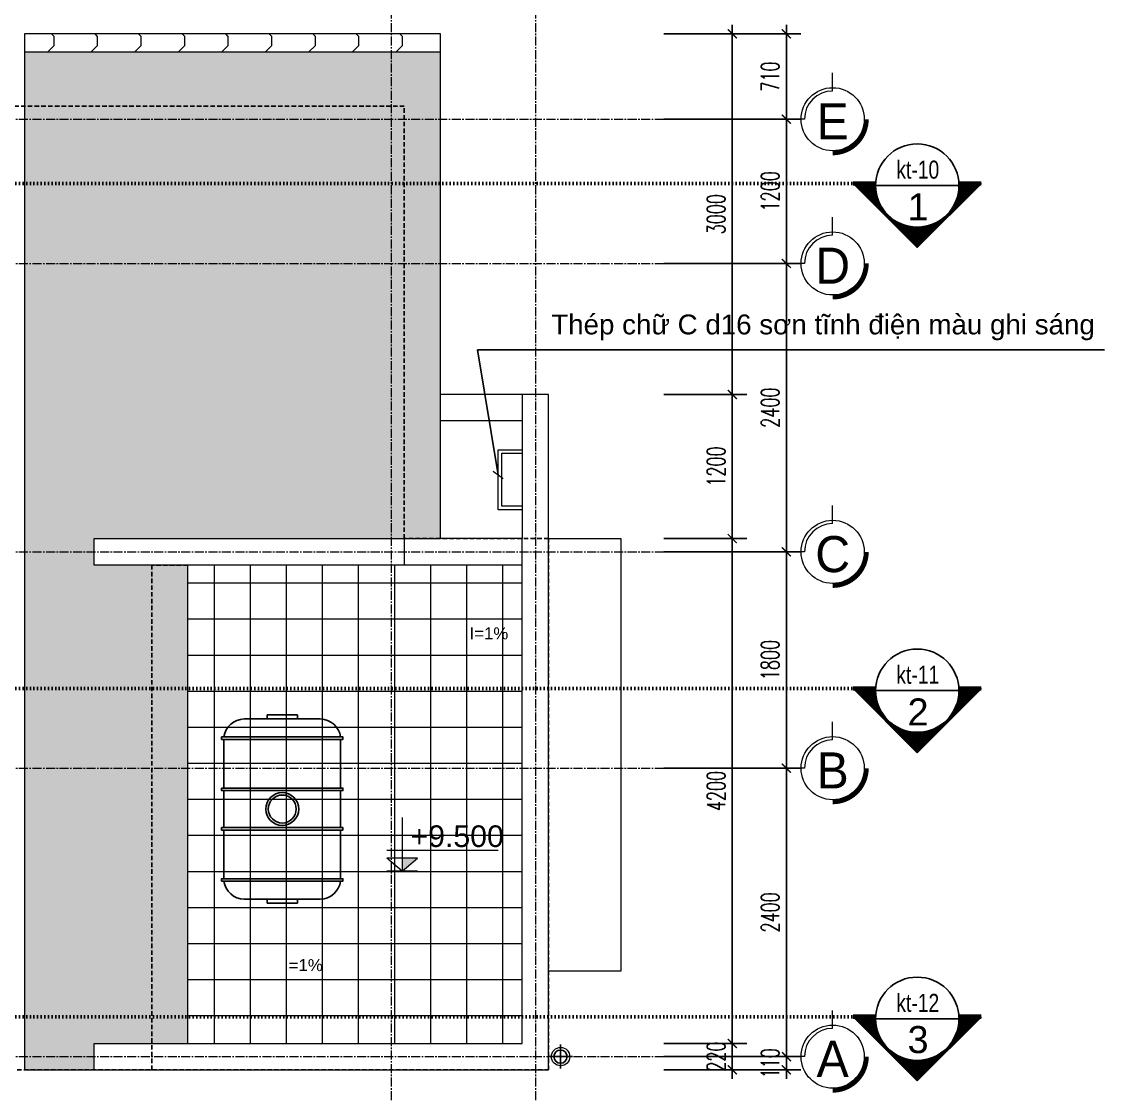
# Model space of a CAD drawing. Header units: millimetres. Extents: x -229618 to 2906, y -178063 to 96806.
# Drawn here: x -199725 to -190721, y -103362 to -94436 of the extents above; entities that cross this region are included whole.
import ezdxf
from ezdxf.enums import TextEntityAlignment as Align

# ---------------------------------------------------------------- set-up
doc = ezdxf.new("R2010")
doc.units = ezdxf.units.MM
doc.header["$LTSCALE"] = 200
doc.header["$MEASUREMENT"] = 0
doc.header["$PDMODE"] = 3
doc.header["$PDSIZE"] = 50
for name, pattern in [('ACAD_ISO07W100', [3, 0, -3]), ('CENTER2', [1.125, 0.75, -0.125, 0.125, -0.125]), ('DASHED2', [0.375, 0.25, -0.125]), ('HIDDEN2', [0.1875, 0.125, -0.0625])]:
    doc.linetypes.add(name, pattern=pattern)
doc.layers.get('0').update_dxf_attribs({"color": 95, "linetype": 'CONTINUOUS'})
doc.layers.get('DEFPOINTS').update_dxf_attribs({"linetype": 'CONTINUOUS'})
for name, color, linetype, lineweight in [('cat', 1, 'CONTINUOUS', 40), ('hatch', 250, 'CONTINUOUS', 5), ('KH cat', 2, 'HIDDEN2', 50), ('nho', 252, 'CONTINUOUS', 15), ('thay', 7, 'CONTINUOUS', 18), ('tim', 18, 'CENTER2', 9)]:
    doc.layers.add(name, color=color, linetype=linetype, lineweight=lineweight)
for name, color, linetype in [('DIM', 251, 'CONTINUOUS'), ('MANH', 9, 'CONTINUOUS'), ('NOITHAT', 99, 'CONTINUOUS'), ('TEXT', 33, 'CONTINUOUS')]:
    doc.layers.add(name, color=color, linetype=linetype)
doc.styles.add('Aria H iso', font='Vharial_0.ttf')
doc.styles.add('Arial iso', font='vnarial_0.ttf')
doc.styles.add('Arial N  iso', font='vnarialn_0.ttf')
doc.styles.add('CHU HOA Day', font='Vharial_0.ttf')
doc.styles.add('CHUC HOA MANH', font='chhbg.shx', dxfattribs={"width": 0.8, "height": 250})
doc.styles.add('dam', font='Vhavanb_0.ttf', dxfattribs={"width": 0.9, "height": 450})
doc.styles.add('Scale', font='vnsimli.shx', dxfattribs={"width": 0.65, "bigfont": 'bigfont.shx'})
doc.dimstyles.new('Scale', dxfattribs={"dimscale": 75, "dimtxt": 2, "dimasz": 1, "dimexe": 1.6, "dimexo": 0, "dimgap": 0.8, "dimtad": 1, "dimdec": 0, "dimzin": 0, "dimdsep": 46, "dimtxsty": 'Scale', "dimblk": 'ARCHTICK', "dimcen": 0.1, "dimdle": 1, "dimclrd": 256, "dimclre": 256, "dimclrt": 3, "dimadec": 0, "dimazin": 0, "dimtfac": 1, "dimtdec": 0, "dimtix": 1, "dimtmove": 2, "dimatfit": 3, "dimldrblk": 'ARCHTICK', "dimfxl": 0, "dimtolj": 1, "dimtzin": 0, "dimarcsym": 0})

# ---------------------------------------------------------------- blocks, each defined once
blk = doc.blocks.new('_ArchTick')
at = {"color": 0, "linetype": 'ByBlock', "const_width": 0.15}
blk.add_lwpolyline([(-0.5, -0.5), (0.5, 0.5)], dxfattribs=at)
blk = doc.blocks.new('*D1780')
at = {"layer": 'DEFPOINTS', "color": 0, "linetype": 'Continuous'}
for p in [(-194384.6, -96448.2), (-193365, -96448.2), (-194384.6, -98848.2)]:
    blk.add_point(p, dxfattribs=at)
at = {"layer": 'DIM', "linetype": 'Continuous', "lineweight": -2}
for p, q in [((-193365, -98923.2), (-193365, -96373.2)), ((-194384.6, -96448.2), (-193245, -96448.2)), ((-194384.6, -98848.2), (-193245, -98848.2))]:
    blk.add_line(p, q, dxfattribs=at)
at = {"layer": 'DIM', "linetype": 'Continuous', "lineweight": -2, "xscale": 75, "yscale": 75, "zscale": 75}
for p, rotation in [((-193365, -96448.2), 90), ((-193365, -98848.2), 270)]:
    blk.add_blockref('_ArchTick', p, dxfattribs=dict(at, rotation=rotation))
at = {"layer": 'DIM', "color": 3, "linetype": 'Continuous', "insert": (-193500, -97648.2), "char_height": 150, "attachment_point": 5, "rotation": 90, "style": 'Scale'}
blk.add_mtext('\\A1;2400', dxfattribs=at)
blk = doc.blocks.new('*D1785')
at = {"layer": 'DEFPOINTS', "color": 0, "linetype": 'Continuous'}
for p in [(-194384.6, -100648.2), (-194384.6, -103048.2), (-193365, -103048.2)]:
    blk.add_point(p, dxfattribs=at)
at = {"layer": 'DIM', "linetype": 'Continuous', "lineweight": -2}
for p, q in [((-193365, -100573.2), (-193365, -103123.2)), ((-194384.6, -100648.2), (-193245, -100648.2)), ((-194384.6, -103048.2), (-193245, -103048.2))]:
    blk.add_line(p, q, dxfattribs=at)
at = {"layer": 'DIM', "linetype": 'Continuous', "lineweight": -2, "xscale": 75, "yscale": 75, "zscale": 75}
for p, rotation in [((-193365, -100648.2), 90), ((-193365, -103048.2), 270)]:
    blk.add_blockref('_ArchTick', p, dxfattribs=dict(at, rotation=rotation))
at = {"layer": 'DIM', "color": 3, "linetype": 'Continuous', "insert": (-193500, -101848.2), "char_height": 150, "attachment_point": 5, "rotation": 90, "style": 'Scale'}
blk.add_mtext('\\A1;2400', dxfattribs=at)
blk = doc.blocks.new('*D1786')
at = {"layer": 'DEFPOINTS', "color": 0, "linetype": 'Continuous'}
for p in [(-194384.6, -103048.2), (-194384.6, -103158.2), (-193365, -103158.2)]:
    blk.add_point(p, dxfattribs=at)
at = {"layer": 'DIM', "linetype": 'Continuous', "lineweight": -2}
for p, q in [((-193365, -103048.2), (-193365, -102973.2)), ((-194384.6, -103048.2), (-193245, -103048.2)), ((-193365, -103048.2), (-193365, -103158.2)), ((-194384.6, -103158.2), (-193245, -103158.2)), ((-193365, -103158.2), (-193365, -103233.2))]:
    blk.add_line(p, q, dxfattribs=at)
at = {"layer": 'DIM', "linetype": 'Continuous', "lineweight": -2, "xscale": 75, "yscale": 75, "zscale": 75}
for p, rotation in [((-193365, -103048.2), 270), ((-193365, -103158.2), 90)]:
    blk.add_blockref('_ArchTick', p, dxfattribs=dict(at, rotation=rotation))
at = {"layer": 'DIM', "color": 3, "linetype": 'Continuous', "insert": (-193500, -103103.2), "char_height": 150, "attachment_point": 5, "rotation": 90, "style": 'Scale'}
blk.add_mtext('\\A1;110', dxfattribs=at)
blk = doc.blocks.new('*D1787')
at = {"layer": 'DEFPOINTS', "color": 0, "linetype": 'Continuous'}
for p in [(-194384.6, -94538.2), (-193365, -94538.2), (-194384.6, -95248.2)]:
    blk.add_point(p, dxfattribs=at)
at = {"layer": 'DIM', "linetype": 'Continuous', "lineweight": -2}
for p, q in [((-194384.6, -94538.2), (-193245, -94538.2)), ((-193365, -95323.2), (-193365, -94463.2)), ((-194384.6, -95248.2), (-193245, -95248.2))]:
    blk.add_line(p, q, dxfattribs=at)
at = {"layer": 'DIM', "linetype": 'Continuous', "lineweight": -2, "xscale": 75, "yscale": 75, "zscale": 75}
for p, rotation in [((-193365, -94538.2), 90), ((-193365, -95248.2), 270)]:
    blk.add_blockref('_ArchTick', p, dxfattribs=dict(at, rotation=rotation))
at = {"layer": 'DIM', "color": 3, "linetype": 'Continuous', "insert": (-193500, -94893.2), "char_height": 150, "attachment_point": 5, "rotation": 90, "style": 'Scale'}
blk.add_mtext('\\A1;710', dxfattribs=at)
blk = doc.blocks.new('tr')
at = {"layer": 'thay', "ltscale": 600}
for p, q in [((0, -200), (0, 0)), ((313, -513), (513, -513))]:
    blk.add_line(p, q, dxfattribs=at)
at = {"layer": 'thay', "ltscale": 600, "const_width": 50}
blk.add_lwpolyline([(-375, -513, 0.414214), (0, -888, 0.414214)], format="xyb", dxfattribs=at)
at = {"layer": 'thay', "ltscale": 600}
blk.add_circle((0, -513), 350, dxfattribs=at)
blk.add_arc((0, -513), 313, 0, 90, dxfattribs=at)
at = {"layer": 'TEXT', "linetype": 'Continuous', "style": 'Aria H iso'}
blk.add_attdef('A', text='', height=350, dxfattribs=at).set_placement((0, -671), align=Align.CENTER)
blk = doc.blocks.new('*D1796')
at = {"layer": 'DEFPOINTS', "color": 0, "linetype": 'Continuous'}
for p in [(-194384.6, -98848.2), (-193365, -98848.2), (-194384.6, -100648.2)]:
    blk.add_point(p, dxfattribs=at)
at = {"layer": 'DIM', "linetype": 'Continuous', "lineweight": -2}
for p, q in [((-193365, -100723.2), (-193365, -98773.2)), ((-194384.6, -98848.2), (-193245, -98848.2)), ((-194384.6, -100648.2), (-193245, -100648.2))]:
    blk.add_line(p, q, dxfattribs=at)
at = {"layer": 'DIM', "linetype": 'Continuous', "lineweight": -2, "xscale": 75, "yscale": 75, "zscale": 75}
for p, rotation in [((-193365, -98848.2), 90), ((-193365, -100648.2), 270)]:
    blk.add_blockref('_ArchTick', p, dxfattribs=dict(at, rotation=rotation))
at = {"layer": 'DIM', "color": 3, "linetype": 'Continuous', "insert": (-193500, -99748.2), "char_height": 150, "attachment_point": 5, "rotation": 90, "style": 'Scale'}
blk.add_mtext('\\A1;1800', dxfattribs=at)
blk = doc.blocks.new('can')
at = {"layer": 'hatch'}
h = blk.add_hatch(dxfattribs=at)
h.set_pattern_fill('ANSI31', color=256, scale=77, style=0)
h.set_pattern_definition([(45, (-226987.2, -81426.4), (-6.80590277, 6.80590277), [])])
h.paths.add_polyline_path([(462, 0, -0.01239), (461, -23), (712, -23), (0, 689), (-712, -23), (-461, -23, -0.01239), (-462, 0, -1)])
at = {"layer": 'cat', "linetype": 'Continuous', "const_width": 49.9}
for points in [[(-461, -23), (-712, -23)], [(461, -23), (712, -23)]]:
    blk.add_lwpolyline(points, dxfattribs=at)
at = {"layer": 'MANH', "linetype": 'Continuous'}
for p in [(-712, -23), (712, -23)]:
    blk.add_line(p, (0, 689), dxfattribs=at)
at = {"layer": 'MANH'}
blk.add_line((-462, 0), (462, 0), dxfattribs=at)
blk.add_circle((0, 0), 462, dxfattribs=at)
at = {"layer": 'TEXT', "style": 'CHU HOA Day'}
blk.add_attdef('A', text='', height=300, dxfattribs=at).set_placement((9, 86), align=Align.CENTER)
at = {"layer": 'TEXT', "style": 'CHUC HOA MANH', "width": 0.65}
blk.add_attdef('KT-00', text='', height=230, dxfattribs=at).set_placement((6, -276), align=Align.CENTER)
blk = doc.blocks.new('*D2006')
at = {"layer": 'DEFPOINTS', "color": 0, "linetype": 'Continuous'}
for p in [(-194384.6, -102938.2), (-193815, -102938.2), (-194384.6, -103158.2)]:
    blk.add_point(p, dxfattribs=at)
at = {"layer": 'DIM', "linetype": 'Continuous', "lineweight": -2}
for p, q in [((-193815, -102938.2), (-193815, -102863.2)), ((-194384.6, -102938.2), (-193695, -102938.2)), ((-193815, -103158.2), (-193815, -102938.2)), ((-194384.6, -103158.2), (-193695, -103158.2)), ((-193815, -103158.2), (-193815, -103233.2))]:
    blk.add_line(p, q, dxfattribs=at)
at = {"layer": 'DIM', "linetype": 'Continuous', "lineweight": -2, "xscale": 75, "yscale": 75, "zscale": 75}
for p, rotation in [((-193815, -102938.2), 270), ((-193815, -103158.2), 90)]:
    blk.add_blockref('_ArchTick', p, dxfattribs=dict(at, rotation=rotation))
at = {"layer": 'DIM', "color": 3, "linetype": 'Continuous', "insert": (-193950, -103048.2), "char_height": 150, "attachment_point": 5, "rotation": 90, "style": 'Scale'}
blk.add_mtext('\\A1;220', dxfattribs=at)
blk = doc.blocks.new('*D2007')
at = {"layer": 'DEFPOINTS', "color": 0, "linetype": 'Continuous'}
for p in [(-194384.6, -98738.2), (-193815, -98738.2), (-194384.6, -102938.2)]:
    blk.add_point(p, dxfattribs=at)
at = {"layer": 'DIM', "linetype": 'Continuous', "lineweight": -2}
for p, q in [((-193815, -103013.2), (-193815, -98663.2)), ((-194384.6, -98738.2), (-193695, -98738.2)), ((-194384.6, -102938.2), (-193695, -102938.2))]:
    blk.add_line(p, q, dxfattribs=at)
at = {"layer": 'DIM', "linetype": 'Continuous', "lineweight": -2, "xscale": 75, "yscale": 75, "zscale": 75}
for p, rotation in [((-193815, -98738.2), 90), ((-193815, -102938.2), 270)]:
    blk.add_blockref('_ArchTick', p, dxfattribs=dict(at, rotation=rotation))
at = {"layer": 'DIM', "color": 3, "linetype": 'Continuous', "insert": (-193950, -100838.2), "char_height": 150, "attachment_point": 5, "rotation": 90, "style": 'Scale'}
blk.add_mtext('\\A1;4200', dxfattribs=at)
blk = doc.blocks.new('*D2008')
at = {"layer": 'DEFPOINTS', "color": 0, "linetype": 'Continuous'}
for p in [(-194384.6, -94538.2), (-193815, -94538.2), (-194384.6, -97538.2)]:
    blk.add_point(p, dxfattribs=at)
at = {"layer": 'DIM', "linetype": 'Continuous', "lineweight": -2}
for p, q in [((-194384.6, -94538.2), (-193695, -94538.2)), ((-193815, -97613.2), (-193815, -94463.2)), ((-194384.6, -97538.2), (-193695, -97538.2))]:
    blk.add_line(p, q, dxfattribs=at)
at = {"layer": 'DIM', "linetype": 'Continuous', "lineweight": -2, "xscale": 75, "yscale": 75, "zscale": 75}
for p, rotation in [((-193815, -94538.2), 90), ((-193815, -97538.2), 270)]:
    blk.add_blockref('_ArchTick', p, dxfattribs=dict(at, rotation=rotation))
at = {"layer": 'DIM', "color": 3, "linetype": 'Continuous', "insert": (-193950, -96038.2), "char_height": 150, "attachment_point": 5, "rotation": 90, "style": 'Scale'}
blk.add_mtext('\\A1;3000', dxfattribs=at)
blk = doc.blocks.new('tn')
at = {"layer": 'DIM', "linetype": 'Continuous'}
for p, q in [((-0.4, 100), (-0.4, -100)), ((99.6, 0), (-99.6, 0))]:
    blk.add_line(p, q, dxfattribs=at)
at = {"layer": 'TEXT', "linetype": 'Continuous'}
blk.add_circle((-0.4, 0), 55, dxfattribs=at)
blk = doc.blocks.new('*D2078')
at = {"layer": 'DEFPOINTS', "color": 0, "linetype": 'Continuous'}
for p in [(-194384.6, -95248.2), (-193365, -95248.2), (-194384.6, -96448.2)]:
    blk.add_point(p, dxfattribs=at)
at = {"layer": 'DIM', "linetype": 'Continuous', "lineweight": -2}
for p, q in [((-193365, -96523.2), (-193365, -95173.2)), ((-194384.6, -95248.2), (-193245, -95248.2)), ((-194384.6, -96448.2), (-193245, -96448.2))]:
    blk.add_line(p, q, dxfattribs=at)
at = {"layer": 'DIM', "linetype": 'Continuous', "lineweight": -2, "xscale": 75, "yscale": 75, "zscale": 75}
for p, rotation in [((-193365, -95248.2), 90), ((-193365, -96448.2), 270)]:
    blk.add_blockref('_ArchTick', p, dxfattribs=dict(at, rotation=rotation))
at = {"layer": 'DIM', "color": 3, "linetype": 'Continuous', "insert": (-193500, -95848.2), "char_height": 150, "attachment_point": 5, "rotation": 90, "style": 'Scale'}
blk.add_mtext('\\A1;1200', dxfattribs=at)
blk = doc.blocks.new('*D2162')
at = {"layer": 'DEFPOINTS', "color": 0}
for p in [(-194384.6, -97538.2), (-193815, -97538.2), (-194384.6, -98738.2)]:
    blk.add_point(p, dxfattribs=at)
at = {"layer": 'DIM', "lineweight": -2}
for p, q in [((-193815, -98813.2), (-193815, -97463.2)), ((-194384.6, -97538.2), (-193695, -97538.2)), ((-194384.6, -98738.2), (-193695, -98738.2))]:
    blk.add_line(p, q, dxfattribs=at)
at = {"layer": 'DIM', "lineweight": -2, "xscale": 75, "yscale": 75, "zscale": 75}
for p, rotation in [((-193815, -97538.2), 90), ((-193815, -98738.2), 270)]:
    blk.add_blockref('_ArchTick', p, dxfattribs=dict(at, rotation=rotation))
at = {"layer": 'DIM', "color": 3, "insert": (-193950, -98138.2), "char_height": 150, "attachment_point": 5, "rotation": 90, "style": 'Scale'}
blk.add_mtext('\\A1;1200', dxfattribs=at)
blk = doc.blocks.new('cao do')
at = {"layer": 'thay'}
for p, q in [((0, 444.6), (0, 0)), ((798.2, 170.2), (-128.3, 170.2)), ((0, 0), (-127.9, 106.1)), ((127.9, 106.1), (-127.9, 106.1)), ((0, 0), (127.9, 106.1))]:
    blk.add_line(p, q, dxfattribs=at)
at = {"layer": 'thay', "ltscale": 600}
blk.add_line((128.3, 0), (-128.3, 0), dxfattribs=at)
at = {"layer": 'thay', "color": 150, "ltscale": 600}
blk.add_solid([(0, 0), (0, 106.1), (127.9, 106.1)], dxfattribs=at)
at = {"layer": 'TEXT', "style": 'Arial N  iso'}
blk.add_attdef('%%P0.000', text='', height=200, dxfattribs=at).set_placement((69.5, 290), align=Align.MIDDLE_LEFT)

msp = doc.modelspace()

# ---------------------------------------------------------------- hatches: boundary and pattern name
at = {"layer": 'hatch', "linetype": 'Continuous'}
h = msp.add_hatch(dxfattribs=at)
h.set_pattern_fill('AR-RSHKE', color=256, scale=10, angle=90, style=0)
h.set_pattern_definition([(270, (0, -196989.07), (-120, -255), [60, -50, 70, -30, 90, -40]), (270, (-5, -197049.07), (-120, -255), [50, -190, 40, -60]), (270, (7.5, -197169.07), (-120, -255), [30, -310]), (180, (0, -196989.07), (-120, 85), [115, -365]), (180, (0, -197049.07), (-120, 85), [112.5, -367.5]), (180, (0, -197099.07), (-120, 85), [105, -375]), (180, (7.5, -197169.07), (-120, 85), [115, -365]), (180, (7.5, -197199.07), (-120, 85), [115, -365]), (180, (0, -197289.07), (-120, 85), [110, -370])])
h.paths.add_polyline_path([(-196543, -98738.2), (-199121, -98738.2), (-199121, -95138.2), (-196543, -95138.2)], flags=17)
h.paths.add_polyline_path([(-199121, -103158.2), (-199700.4, -103158.2), (-199700.4, -95138.2), (-199121, -95138.2)])
h.paths.add_polyline_path([(-198643, -102938.2), (-199121, -102938.2), (-199121, -98958.2), (-198643, -98958.2)])
h.paths.add_polyline_path([(-198343, -102938.2), (-198643, -102938.2), (-198643, -98958.2), (-198343, -98958.2)])
h.paths.add_polyline_path([(-199700.4, -94688.2), (-199121, -94688.2), (-199121, -95138.2), (-199700.4, -95138.2)])
h.paths.add_polyline_path([(-199121, -94688.2), (-196243, -94688.2), (-196243, -98738.2), (-196543, -98738.2), (-196543, -95138.2), (-199121, -95138.2)])
h = msp.add_hatch(dxfattribs=at)
h.set_pattern_fill('ANSI37', color=256, scale=2400, angle=45, style=0)
h.set_pattern_definition([(270, (28077.07, -197206.78), (-300, -6e-14), []), (180, (28077.07, -197206.78), (-6e-14, 300), [])])
h.paths.add_polyline_path([(-195563, -102938.2), (-198343, -102938.2), (-198343, -98958.2), (-195563, -98958.2)])
at = {"layer": 'nho'}
h = msp.add_hatch(dxfattribs=at)
h.set_pattern_fill('CORRUG', color=256, scale=75, angle=270, style=0)
h.set_pattern_definition([(0, (-199817.74, -94688.22), (4e-14, -181.05), [309.075, -53.025]), (90, (-199455.64, -94635.2), (362.1, 7e-14), [75, -287.1]), (90, (-199561.7, -94454.14), (362.1, 7e-14), [75, -287.1]), (90, (-199555.24, -94454.14), (362.1, 7e-14), [75, -287.1]), (45, (-199508.67, -94688.2), (362.11, -362.11), [75, -437.1]), (135, (-199508.67, -94507.17), (362.11, 362.11), [75, -437.1]), (135, (-199502.2, -94507.17), (362.11, 362.11), [75, -437.1]), (45, (-199508.67, -94326.1), (362.11, -362.11), [75, -437.1]), (135, (-199508.67, -94145.07), (362.11, 362.11), [75, -437.1]), (135, (-199502.2, -94145.07), (362.11, 362.11), [75, -437.1]), (135, (-199455.64, -94560.2), (362.11, 362.11), [75, -437.1]), (45, (-199561.7, -94379.14), (362.11, -362.11), [75, -437.1]), (45, (-199555.24, -94379.14), (362.11, -362.11), [75, -437.1]), (135, (-199455.64, -94198.1), (362.11, 362.11), [75, -437.1]), (45, (-199561.7, -94017.04), (362.11, -362.11), [75, -437.1]), (45, (-199555.24, -94017.04), (362.11, -362.11), [75, -437.1]), (0, (-199561.7, -94454.14), (9e-14, -362.1), [300, -62.1]), (0, (-199561.7, -94432.17), (9e-14, -362.1), [309.075, -53.025]), (0, (-199561.7, -94379.14), (9e-14, -362.1), [262.5, -99.6])])
h.paths.add_polyline_path([(-199700.4, -94688.2), (-199700.4, -94538.2), (-196243, -94538.2), (-196243, -94688.2)])

# ---------------------------------------------------------------- linework, layer by layer
at = {"layer": 'KH cat', "linetype": 'ACAD_ISO07W100', "ltscale": 0.05}
for p, q in [((-212174.8, -95782.6), (-192735.6, -95782.6)), ((-212174.8, -99985.8), (-192735.6, -99985.8)), ((-212174.8, -102716), (-192735.6, -102716))]:
    msp.add_line(p, q, dxfattribs=at)
at = {"layer": 'nho', "linetype": 'Continuous'}
for p, q in [((-199700.4, -94688.2), (-196243, -94688.2)), ((-195563, -97538.2), (-196243, -97538.2)), ((-195563, -97758.2), (-196243, -97758.2))]:
    msp.add_line(p, q, dxfattribs=at)
for points in [[(-195563, -98498.2), (-195763, -98498.2), (-195763, -97998.2), (-195563, -97998.2)], [(-195563, -98468.2), (-195733, -98468.2), (-195733, -98028.2), (-195563, -98028.2)], [(-195343, -98738.2), (-194743, -98738.2), (-194743, -102338.2), (-195343, -102338.2)]]:
    msp.add_lwpolyline(points, dxfattribs=at)
msp.add_circle((-195243, -103048.2), 76.7, dxfattribs=at)
at = {"layer": 'NOITHAT'}
for p, q in [((-197874.2, -100238.2), (-197241.9, -100238.2)), ((-197874.2, -101738.2), (-197241.9, -101738.2))]:
    msp.add_line(p, q, dxfattribs=at)
for points in [[(-197684.7, -100205.2), (-197431.4, -100205.2), (-197431.4, -100238.2), (-197684.7, -100238.2)], [(-198062.4, -100388.2), (-197053.7, -100388.2), (-197053.7, -100408.9), (-198062.4, -100408.9)], [(-198062.4, -100813.8), (-197053.7, -100813.8), (-197053.7, -100834.5), (-198062.4, -100834.5)], [(-198062.4, -101162.6), (-197053.7, -101162.6), (-197053.7, -101141.9), (-198062.4, -101141.9)], [(-198062.4, -101588.2), (-197053.7, -101588.2), (-197053.7, -101567.5), (-198062.4, -101567.5)], [(-197684.7, -101771.2), (-197431.4, -101771.2), (-197431.4, -101738.2), (-197684.7, -101738.2)]]:
    msp.add_lwpolyline(points, close=True, dxfattribs=at)
for points in [[(-198043, -100388.2), (-197073, -100388.2)], [(-198043, -100813.8), (-198043, -100408.9)], [(-197073, -100408.9), (-197073, -100813.8)], [(-198043, -101141.9), (-198043, -100834.5)], [(-197073, -100834.5), (-197073, -101141.9)], [(-198043, -101567.5), (-198043, -101162.6)], [(-197073, -101162.6), (-197073, -101567.5)], [(-197073, -101588.2), (-198043, -101588.2)]]:
    msp.add_lwpolyline(points, dxfattribs=at)
for radius in [136.5, 116.5]:
    msp.add_circle((-197558, -100988.1), radius, dxfattribs=at)
for centre, start, end in [((-197871.1, -100411.7), 91.01158, 172.226), ((-197244.9, -100411.7), 7.774, 88.98842), ((-197871.1, -101564.8), 187.774, 268.98842), ((-197244.9, -101564.8), 271.01158, 352.226)]:
    msp.add_arc(centre, 173.5, start, end, dxfattribs=at)
at = {"layer": 'TEXT', "linetype": 'DASHED2', "ltscale": 0.75}
msp.add_lwpolyline([(-195343, -98738.2), (-196543, -98738.2), (-196543, -95138.2), (-203363, -95138.2), (-203363, -96338.2), (-208763, -96338.2), (-208763, -103158.2), (-208763, -103158.2), (-208763, -103158.2), (-195343, -103158.2)], close=True, dxfattribs=at)
msp.add_lwpolyline([(-198343, -98958.2), (-198643, -98958.2), (-198643, -103158.2)], dxfattribs=at)
at = {"layer": 'thay', "linetype": 'Continuous'}
for p, q in [((-199700.4, -94538.2), (-199700.4, -103158.2)), ((-199121, -98738.2), (-199121, -98738.2)), ((-196543, -98738.2), (-196543, -98958.2)), ((-195563, -98738.2), (-196243, -98738.2)), ((-195563, -102938.2), (-195563, -98738.2)), ((-195343, -103158.2), (-195343, -98738.2)), ((-195563, -98958.2), (-199121, -98958.2)), ((-198343, -102938.2), (-195563, -102938.2)), ((-199121, -103158.2), (-195343, -103158.2))]:
    msp.add_line(p, q, dxfattribs=at)
for points in [[(-199700.4, -103158.2), (-199121, -103158.2), (-199121, -102938.2), (-198343, -102938.2), (-198343, -98958.2), (-199121, -98958.2), (-199121, -98738.2), (-196243, -98738.2), (-196243, -94538.2), (-199700.4, -94538.2)], [(-195343, -98738.2), (-195343, -98738.2), (-195343, -97538.2), (-195563, -97538.2), (-195563, -98738.2)]]:
    msp.add_lwpolyline(points, dxfattribs=at)
for points in [[(-197965.4, -94991, 0, 53.7, 0), (-198110.9, -94991, 0, 0, 0), (-198493.5, -94991, 0, 0, 0)], [(-197965.4, -96491.4, 0, 53.7, 0), (-198110.9, -96491.4, 0, 0, 0), (-198493.5, -96491.4, 0, 0, 0)], [(-197965.4, -97991.7, 0, 53.7, 0), (-198110.9, -97991.7, 0, 0, 0), (-198493.5, -97991.7, 0, 0, 0)], [(-198869.2, -99423.6, 0, 53.7, 0), (-199014.8, -99423.6, 0, 0, 0), (-199397.4, -99423.6, 0, 0, 0)], [(-195983.4, -99884, 0, 53.7, 0), (-196029.5, -99745.9, 0, 0, 0), (-196150.6, -99383, 0, 0, 0)], [(-198869.2, -100923.9, 0, 53.7, 0), (-199014.8, -100923.9, 0, 0, 0), (-199397.4, -100923.9, 0, 0, 0)], [(-198869.2, -102424.3, 0, 53.7, 0), (-199014.8, -102424.3, 0, 0, 0), (-199397.4, -102424.3, 0, 0, 0)], [(-197020.9, -102424.3, 0, 53.7, 0), (-197166.4, -102424.3, 0, 0, 0), (-197549, -102424.3, 0, 0, 0)]]:
    msp.add_lwpolyline(points, format="xyseb", dxfattribs=at)
at = {"layer": 'tim', "ltscale": 0.5}
for p, q in [((-196653, -92423.2), (-196653, -104305.2)), ((-195453, -92423.2), (-195453, -104305.2)), ((-211222.8, -95248.2), (-193365, -95248.2)), ((-211222.8, -96448.2), (-193365, -96448.2)), ((-211222.8, -98848.2), (-193365, -98848.2)), ((-211222.8, -100648.2), (-193365, -100648.2)), ((-211222.8, -103048.2), (-193365, -103048.2))]:
    msp.add_line(p, q, dxfattribs=at)

# ---------------------------------------------------------------- block references
at = {"layer": 'DIM', "linetype": 'Continuous', "xscale": -1, "rotation": 180}
msp.add_blockref('tn', (-195243.4, -103048.2), dxfattribs=at)
at = {"layer": 'MANH', "xscale": 0.75, "yscale": 0.75, "zscale": 0.75, "rotation": 90}
for p in [(-193365, -95248.2), (-193365, -96448.2), (-193365, -98848.2), (-193365, -100648.2), (-193365, -103048.2)]:
    msp.add_blockref('tr', p, dxfattribs=at)
at = {"layer": 'TEXT', "linetype": 'Continuous'}
ref = msp.add_blockref('can', (-192276.8, -95799.8), dxfattribs=dict(at, xscale=-0.749999999825377, yscale=0.7499999997962732, zscale=0.7499999997956535, rotation=180))
ref.add_attrib('A', '1', dxfattribs={"height": 225, "style": 'CHU HOA Day'}).set_placement((-192270, -96089.3), align=Align.CENTER)
ref.add_attrib('KT-00', 'kt-10', dxfattribs={"color": 3, "height": 150, "style": 'CHUC HOA MANH', "width": 0.8}).set_placement((-192272.4, -95742.5), align=Align.CENTER)
ref = msp.add_blockref('can', (-192276.8, -100003), dxfattribs=dict(at, xscale=-0.749999999825377, yscale=0.7499999997962732, zscale=0.7499999997956535, rotation=180))
ref.add_attrib('A', '2', dxfattribs={"height": 225, "style": 'CHU HOA Day'}).set_placement((-192270, -100292.5), align=Align.CENTER)
ref.add_attrib('KT-00', 'kt-11', dxfattribs={"color": 3, "height": 150, "style": 'CHUC HOA MANH', "width": 0.8}).set_placement((-192272.4, -99945.6), align=Align.CENTER)
ref = msp.add_blockref('can', (-192276.8, -102733.2), dxfattribs=dict(at, xscale=-0.749999999825377, yscale=0.7499999997962732, zscale=0.7499999997956535, rotation=180))
ref.add_attrib('A', '3', dxfattribs={"height": 225, "style": 'CHU HOA Day'}).set_placement((-192270, -103018.7), align=Align.CENTER)
ref.add_attrib('KT-00', 'kt-12', dxfattribs={"color": 3, "height": 150, "style": 'CHUC HOA MANH', "width": 0.8}).set_placement((-192272.4, -102675.9), align=Align.CENTER)
at = {"layer": 'thay', "linetype": 'Continuous'}
ref = msp.add_blockref('cao do', (-196560.7, -101504.1), dxfattribs=at)
ref.add_attrib('%%P0.000', '+9.500', dxfattribs={"layer": 'TEXT', "height": 180, "style": 'Arial N  iso'}).set_placement((-196491.2, -101214.1), align=Align.MIDDLE_LEFT)

# ---------------------------------------------------------------- texts
at = {"layer": 'TEXT', "linetype": 'Continuous', "style": 'dam'}
for s, p in [('e', (-192980.1, -95266.7)), ('d', (-192980.1, -96466.7)), ('c', (-192980.1, -98866.7)), ('b', (-192980.1, -100666.7)), ('a', (-192980.1, -103066.7))]:
    msp.add_text(s, height=300, dxfattribs=at).set_placement(p, align=Align.MIDDLE)
at = {"layer": 'TEXT', "style": 'Arial iso'}
msp.add_text('ThÐp ch÷ C d16 s¬n tÜnh ®iÖn mµu ghi s¸ng', height=165, dxfattribs=at).set_placement((-195320.7, -97038.4))
at = {"layer": 'TEXT', "linetype": 'Continuous', "char_height": 100, "attachment_point": 5, "style": 'Aria H iso'}
for insert in [(-195839.3, -99526.8), (-197382.4, -102287.3)]:
    msp.add_mtext('\\A1;i=1%', dxfattribs=dict(at, insert=insert))

# ---------------------------------------------------------------- dimensions: what is measured, and where the dimension line sits
at = {"layer": 'DIM', "linetype": 'Continuous'}
for base, p1, p2, angle, picture, middle in [((-193365, -94538.2), (-194384.6, -95248.2), (-194384.6, -94538.2), 270, '*D1787', (-193500, -94893.2)), ((-193365, -96448.2), (-194384.6, -98848.2), (-194384.6, -96448.2), 270, '*D1780', (-193500, -97648.2)), ((-193365, -98848.2), (-194384.6, -100648.2), (-194384.6, -98848.2), 90, '*D1796', (-193500, -99748.2)), ((-193365, -103048.2), (-194384.6, -100648.2), (-194384.6, -103048.2), 270, '*D1785', (-193500, -101848.2)), ((-193365, -103158.2), (-194384.6, -103048.2), (-194384.6, -103158.2), 270, '*D1786', (-193500, -103103.2))]:
    dim = msp.add_linear_dim(base=base, p1=p1, p2=p2, angle=angle, dimstyle='Scale', dxfattribs=at)
    dim.commit()
    dim.dimension.update_dxf_attribs({"geometry": picture, "text_midpoint": middle})
for base, p1, p2, picture, middle in [((-193815, -94538.2), (-194384.6, -97538.2), (-194384.6, -94538.2), '*D2008', (-193950, -96038.2)), ((-193365, -95248.2), (-194384.6, -96448.2), (-194384.6, -95248.2), '*D2078', (-193500, -95848.2)), ((-193815, -98738.2), (-194384.6, -102938.2), (-194384.6, -98738.2), '*D2007', (-193950, -100838.2)), ((-193815, -102938.2), (-194384.6, -103158.2), (-194384.6, -102938.2), '*D2006', (-193950, -103048.2))]:
    dim = msp.add_linear_dim(base=base, p1=p1, p2=p2, angle=270, dimstyle='Scale', override={"dimfxl": 70}, dxfattribs=at)
    dim.commit()
    dim.dimension.update_dxf_attribs({"geometry": picture, "text_midpoint": middle})
at = {"layer": 'DIM'}
dim = msp.add_linear_dim(base=(-193815, -97538.2), p1=(-194384.6, -98738.2), p2=(-194384.6, -97538.2), angle=270, dimstyle='Scale', dxfattribs=at)
dim.commit()
dim.dimension.update_dxf_attribs({"geometry": '*D2162', "text_midpoint": (-193950, -98138.2)})

# ---------------------------------------------------------------- leaders
msp.add_leader([(-195763, -98207.9), (-195933, -97166.8), (-190720.7, -97166.8)], dimstyle='Scale', override={"dimgap": 0.7, "dimtad": 0, "dimfxl": 70}, dxfattribs=at)

doc.saveas('drawing.dxf')
